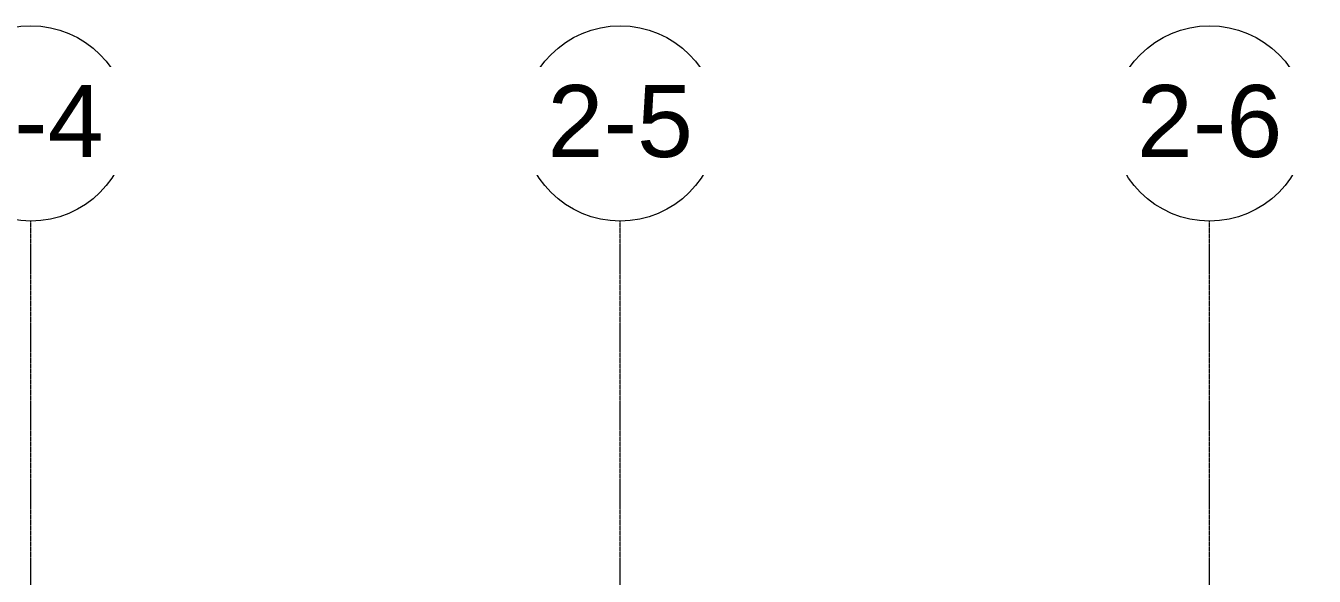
# Model space of a CAD drawing. Header units: inches. Extents: x -55396 to -733, y -290 to 853.
# Drawn here: x -25404 to -24771, y 399 to 670 of the extents above; entities that cross this region are included whole.
import ezdxf

# ---------------------------------------------------------------- set-up
doc = ezdxf.new("R2010")
doc.units = ezdxf.units.IN
doc.header["$MEASUREMENT"] = 0
doc.linetypes.add('Grid Line 1_2_', pattern=[0.875, 0.5, -0.125, 0.125, -0.125])
doc.layers.add('S-GRID', color=1, linetype='Continuous', lineweight=9)
doc.layers.add('S-GRID-IDEN', color=1, linetype='Continuous', lineweight=9)
doc.styles.add('Arial', font='arial.ttf', dxfattribs={"height": 35.407186})

# ---------------------------------------------------------------- blocks, each defined once
blk = doc.blocks.new('Grid - Grid Head - Circle-14747-Section 13')
at = {"layer": 'S-GRID-IDEN'}
blk.add_circle((-23085.89, 621.76), 48, dxfattribs=at)

msp = doc.modelspace()

# ---------------------------------------------------------------- linework, layer by layer
at = {"layer": 'S-GRID', "linetype": 'Grid Line 1_2_'}
for p, q in [((-25401.89, -132), (-25401.89, 573.76)), ((-25401.89, -132), (-25401.89, 573.76)), ((-25112.39, -132), (-25112.39, 573.76)), ((-25112.39, -132), (-25112.39, 573.76)), ((-24822.89, -132), (-24822.89, 573.76)), ((-24822.89, -132), (-24822.89, 573.76))]:
    msp.add_line(p, q, dxfattribs=at)

# ---------------------------------------------------------------- block references
at = {"layer": 'S-GRID-IDEN'}
for p in [(-2316, 0), (-2026.5, 0), (-1737, 0)]:
    msp.add_blockref('Grid - Grid Head - Circle-14747-Section 13', p, dxfattribs=at)

# ---------------------------------------------------------------- next in the draw order: texts
at = {"layer": 'S-GRID-IDEN', "char_height": 35.407, "width": 85.104, "attachment_point": 2, "line_spacing_factor": 0.938532, "style": 'Arial', "bg_fill": 3, "box_fill_scale": 1.25, "bg_fill_color": 0, "bg_fill_transparency": 0}
for s, insert in [('1-4', (-25401.9, 640.64)), ('1-5', (-25112.4, 640.64)), ('1-6', (-24822.9, 640.64))]:
    msp.add_mtext(s, dxfattribs=dict(at, insert=insert))

# ---------------------------------------------------------------- next in the draw order: block references
at = {"layer": 'S-GRID-IDEN'}
for p in [(-2316, 0), (-2026.5, 0), (-1737, 0)]:
    msp.add_blockref('Grid - Grid Head - Circle-14747-Section 13', p, dxfattribs=at)

# ---------------------------------------------------------------- next in the draw order: texts
at = {"layer": 'S-GRID-IDEN', "char_height": 35.407, "width": 85.104, "attachment_point": 2, "line_spacing_factor": 0.938532, "style": 'Arial', "bg_fill": 3, "box_fill_scale": 1.25, "bg_fill_color": 0, "bg_fill_transparency": 0}
for s, insert in [('2-4', (-25401.9, 640.64)), ('2-5', (-25112.4, 640.64)), ('2-6', (-24822.9, 640.64))]:
    msp.add_mtext(s, dxfattribs=dict(at, insert=insert))

doc.saveas('drawing.dxf')
